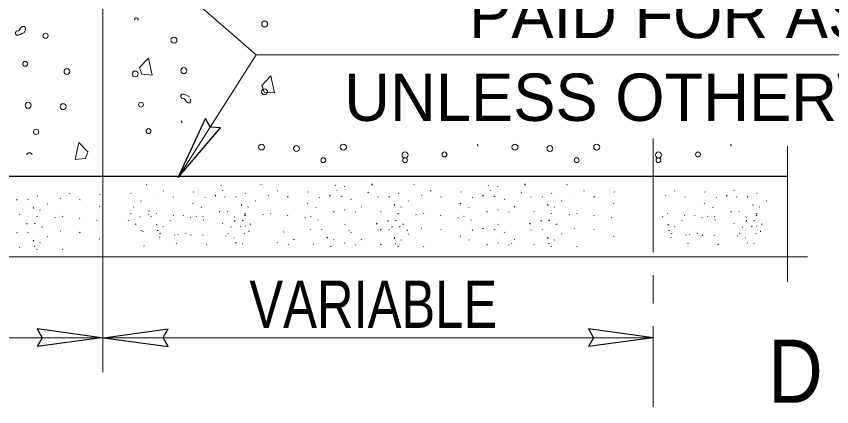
# Model space of a CAD drawing. Extents: x 85 to 536, y -19 to 324.
# Drawn here: x 282.49 to 308.32, y 152.21 to 164.57 of the extents above; entities that cross this region are included whole.
import ezdxf

# ---------------------------------------------------------------- set-up
doc = ezdxf.new("R2010")
doc.units = 0
doc.header["$LTSCALE"] = 0.6
doc.linetypes.add('LONG_DASH_SHORT_DASH', pattern=[9.9, 6, -1.2, 1.5, -1.2])
doc.layers.add('1', color=7, linetype='Continuous', lineweight=13)

msp = doc.modelspace()

# ---------------------------------------------------------------- linework, layer by layer
at = {"layer": '1'}
for p, q in [((285.237, 172.993), (285.237, 153.3062)), ((290.0937, 163.3454), (285.8775, 167.0062)), ((290.0937, 163.3454), (287.6218, 159.461)), ((306.9175, 160.4594), (306.9175, 156.1603)), ((286.6098, 159.2461), (286.623, 159.2329)), ((288.9642, 159.2265), (288.9774, 159.2133)), ((290.2334, 159.2461), (290.2466, 159.2329)), ((292.5878, 159.2265), (292.601, 159.2133)), ((292.8834, 159.1871), (292.8966, 159.1739)), ((293.7436, 159.2659), (293.77, 159.2265)), ((295.0834, 159.2461), (295.0966, 159.2329)), ((297.4378, 159.2265), (297.451, 159.2133)), ((297.7334, 159.1871), (297.7466, 159.1739)), ((298.5936, 159.2659), (298.62, 159.2265)), ((299.9334, 159.2461), (299.9466, 159.2329)), ((283.1539, 158.8822), (283.1671, 158.869)), ((284.1783, 158.961), (284.1915, 158.9478)), ((285.1371, 158.9282), (285.1503, 158.915)), ((286.1172, 158.9703), (286.1304, 158.9571)), ((286.8526, 158.8981), (286.8462, 158.8915)), ((287.1416, 159.0491), (287.1548, 159.0359)), ((287.4634, 158.8587), (287.4766, 158.8455)), ((288.1004, 159.0163), (288.1136, 159.0031)), ((288.4614, 158.8325), (288.4746, 158.8457)), ((288.787, 158.8785), (288.8132, 158.9047)), ((289.0232, 159.0557), (289.0364, 159.0689)), ((289.0904, 158.8391), (289.1036, 158.8523)), ((289.445, 158.8455), (289.4582, 158.8587)), ((289.7408, 158.9703), (289.754, 158.9571)), ((290.4762, 158.8981), (290.4698, 158.8915)), ((290.7652, 159.0491), (290.7784, 159.0359)), ((291.087, 158.8587), (291.1002, 158.8455)), ((291.724, 159.0163), (291.7372, 159.0031)), ((292.085, 158.8325), (292.0982, 158.8457)), ((292.4106, 158.8785), (292.4368, 158.9047)), ((292.6468, 159.0557), (292.66, 159.0689)), ((292.7718, 158.8719), (292.8112, 158.8521)), ((293.6318, 158.9835), (293.645, 158.9967)), ((293.9404, 158.8391), (293.9536, 158.8523)), ((294.295, 158.8455), (294.3082, 158.8587)), ((294.5908, 158.9703), (294.604, 158.9571)), ((295.3262, 158.8981), (295.3198, 158.8915)), ((295.6152, 159.0491), (295.6284, 159.0359)), ((295.937, 158.8587), (295.9502, 158.8455)), ((296.574, 159.0163), (296.5872, 159.0031)), ((296.935, 158.8325), (296.9482, 158.8457)), ((297.2606, 158.8785), (297.2868, 158.9047)), ((297.4968, 159.0557), (297.51, 159.0689)), ((297.6218, 158.8719), (297.6612, 158.8521)), ((298.4818, 158.9835), (298.495, 158.9967)), ((298.7904, 158.8391), (298.8036, 158.8523)), ((299.145, 158.8455), (299.1582, 158.8587)), ((299.4408, 158.9703), (299.454, 158.9571)), ((300.1762, 158.8981), (300.1698, 158.8915)), ((300.4652, 159.0491), (300.4784, 159.0359)), ((300.787, 158.8587), (300.8002, 158.8455)), ((301.424, 159.0163), (301.4372, 159.0031)), ((303.0512, 158.8981), (303.0448, 158.8915)), ((303.3402, 159.0491), (303.3534, 159.0359)), ((303.662, 158.8587), (303.6752, 158.8455)), ((304.299, 159.0163), (304.3122, 159.0031)), ((304.66, 158.8325), (304.6732, 158.8457)), ((304.9856, 158.8785), (305.0118, 158.9047)), ((305.2218, 159.0557), (305.235, 159.0689)), ((305.289, 158.8391), (305.3022, 158.8523)), ((305.6436, 158.8455), (305.6568, 158.8587)), ((305.9394, 158.9703), (305.9526, 158.9571)), ((282.5035, 158.751), (282.5167, 158.7642)), ((282.8581, 158.7574), (282.8713, 158.7706)), ((283.4689, 158.6262), (283.4821, 158.6394)), ((283.8893, 158.81), (283.8829, 158.8034)), ((284.5001, 158.7706), (284.5133, 158.7574)), ((285.1171, 158.5474), (285.1303, 158.5606)), ((286.4322, 158.7143), (286.4454, 158.7275)), ((288.0804, 158.6355), (288.0936, 158.6487)), ((289.6358, 158.5763), (289.616, 158.6091)), ((290.0558, 158.7143), (290.069, 158.7275)), ((291.704, 158.6355), (291.7172, 158.6487)), ((293.0932, 158.7667), (293.1064, 158.7799)), ((294.4858, 158.5763), (294.466, 158.6091)), ((294.9058, 158.7143), (294.919, 158.7275)), ((296.554, 158.6355), (296.5672, 158.6487)), ((297.9432, 158.7667), (297.9564, 158.7799)), ((299.3358, 158.5763), (299.316, 158.6091)), ((299.7558, 158.7143), (299.769, 158.7275)), ((301.404, 158.6355), (301.4172, 158.6487)), ((304.279, 158.6355), (304.2922, 158.6487)), ((305.8344, 158.5763), (305.8146, 158.6091)), ((306.2544, 158.7143), (306.2676, 158.7275)), ((282.5957, 158.3044), (282.6089, 158.2912)), ((283.0489, 158.4882), (283.0291, 158.521)), ((283.2393, 158.4356), (283.2523, 158.4488)), ((286.0974, 158.3137), (286.1304, 158.3267)), ((286.2026, 158.5237), (286.2156, 158.5369)), ((286.6779, 158.4017), (286.7107, 158.4083)), ((286.9182, 158.3137), (286.9314, 158.3269)), ((288.35, 158.5303), (288.3632, 158.5171)), ((288.9248, 158.3661), (288.9314, 158.3991)), ((289.1826, 158.3925), (289.1958, 158.3793)), ((289.721, 158.3137), (289.754, 158.3267)), ((289.8262, 158.5237), (289.8392, 158.5369)), ((290.5418, 158.3137), (290.555, 158.3269)), ((291.9736, 158.5303), (291.9868, 158.5171)), ((292.5484, 158.3661), (292.555, 158.3991)), ((292.8898, 158.4319), (292.903, 158.4451)), ((293.2378, 158.3661), (293.251, 158.3793)), ((293.4154, 158.5435), (293.4286, 158.5303)), ((294.0326, 158.3925), (294.0458, 158.3793)), ((294.571, 158.3137), (294.604, 158.3267)), ((294.6762, 158.5237), (294.6892, 158.5369)), ((295.3918, 158.3137), (295.405, 158.3269)), ((296.8236, 158.5303), (296.8368, 158.5171)), ((297.3984, 158.3661), (297.405, 158.3991)), ((297.7398, 158.4319), (297.753, 158.4451)), ((298.0878, 158.3661), (298.101, 158.3793)), ((298.2654, 158.5435), (298.2786, 158.5303)), ((298.8826, 158.3925), (298.8958, 158.3793)), ((299.421, 158.3137), (299.454, 158.3267)), ((299.5262, 158.5237), (299.5392, 158.5369)), ((300.2418, 158.3137), (300.255, 158.3269)), ((303.1168, 158.3137), (303.13, 158.3269)), ((304.5486, 158.5303), (304.5618, 158.5171)), ((305.1234, 158.3661), (305.13, 158.3991)), ((305.3812, 158.3925), (305.3944, 158.3793)), ((305.9196, 158.3137), (305.9526, 158.3267)), ((306.0248, 158.5237), (306.0378, 158.5369)), ((283.1341, 158.2256), (283.1671, 158.2386)), ((283.7121, 158.2058), (283.7253, 158.1926)), ((283.9549, 158.2256), (283.9681, 158.2388)), ((284.4935, 158.1796), (284.5067, 158.1664)), ((285.0449, 158.1008), (285.0581, 158.114)), ((286.0318, 158.0903), (286.0516, 158.1101)), ((286.4036, 158.2146), (286.4168, 158.2278)), ((286.6754, 158.2939), (286.6886, 158.2807)), ((286.7582, 158.221), (286.7714, 158.2342)), ((287.369, 158.0898), (287.3822, 158.103)), ((287.4568, 158.2677), (287.47, 158.2545)), ((287.7894, 158.2736), (287.783, 158.267)), ((288.0082, 158.1889), (288.0214, 158.2021)), ((288.1858, 158.2415), (288.199, 158.2283)), ((288.4002, 158.2342), (288.4134, 158.221)), ((288.4154, 158.1101), (288.4286, 158.1233)), ((289.3982, 158.208), (289.4114, 158.2212)), ((289.4124, 158.0773), (289.419, 158.1101)), ((289.6554, 158.0903), (289.6752, 158.1101)), ((289.7238, 158.254), (289.75, 158.2802)), ((290.299, 158.2939), (290.3122, 158.2807)), ((291.0804, 158.2677), (291.0936, 158.2545)), ((291.6318, 158.1889), (291.645, 158.2021)), ((291.8094, 158.2415), (291.8226, 158.2283)), ((292.039, 158.1101), (292.0522, 158.1233)), ((294.2624, 158.0773), (294.269, 158.1101)), ((294.5054, 158.0903), (294.5252, 158.1101)), ((295.149, 158.2939), (295.1622, 158.2807)), ((295.9304, 158.2677), (295.9436, 158.2545)), ((296.4818, 158.1889), (296.495, 158.2021)), ((296.6594, 158.2415), (296.6726, 158.2283)), ((296.889, 158.1101), (296.9022, 158.1233)), ((299.1124, 158.0773), (299.119, 158.1101)), ((299.3554, 158.0903), (299.3752, 158.1101)), ((299.999, 158.2939), (300.0122, 158.2807)), ((300.7804, 158.2677), (300.7936, 158.2545)), ((301.3318, 158.1889), (301.345, 158.2021)), ((302.9568, 158.221), (302.97, 158.2342)), ((303.5676, 158.0898), (303.5808, 158.103)), ((303.6554, 158.2677), (303.6686, 158.2545)), ((303.988, 158.2736), (303.9816, 158.267)), ((304.2068, 158.1889), (304.22, 158.2021)), ((304.3844, 158.2415), (304.3976, 158.2283)), ((304.5988, 158.2342), (304.612, 158.221)), ((304.614, 158.1101), (304.6272, 158.1233)), ((305.5968, 158.208), (305.61, 158.2212)), ((305.611, 158.0773), (305.6176, 158.1101)), ((305.854, 158.0903), (305.8738, 158.1101)), ((305.9224, 158.254), (305.9486, 158.2802)), ((282.8255, 157.9892), (282.8321, 158.022)), ((283.0685, 158.0022), (283.0883, 158.022)), ((283.2983, 157.8972), (283.3311, 157.9038)), ((286.2616, 157.9853), (286.2944, 157.9919)), ((286.4349, 157.7843), (286.4613, 157.7909)), ((286.949, 157.9518), (286.9292, 157.9846)), ((286.9554, 157.7843), (286.9818, 157.7909)), ((287.1394, 157.8992), (287.1524, 157.9124)), ((289.0172, 158.011), (289.0304, 158.0242)), ((289.2868, 157.9058), (289.3, 157.8926)), ((289.5832, 157.9197), (289.5964, 157.9065)), ((289.7408, 157.9393), (289.7474, 157.9261)), ((289.8852, 157.9853), (289.918, 157.9919)), ((291.8011, 157.8059), (291.8143, 157.8191)), ((292.1557, 157.8123), (292.1689, 157.8255)), ((292.8966, 157.9853), (292.9098, 157.9721)), ((293.0224, 157.791), (293.0356, 157.7778)), ((293.9276, 157.9919), (293.9012, 158.0247)), ((293.9404, 157.7982), (293.9536, 157.8114)), ((294.0534, 157.7976), (294.027, 157.8304)), ((294.295, 157.8046), (294.3082, 157.8178)), ((294.3882, 157.883), (294.3948, 157.9158)), ((294.6312, 157.896), (294.651, 157.9158)), ((294.7352, 157.9853), (294.768, 157.9919)), ((294.861, 157.791), (294.8938, 157.7976)), ((295.3262, 157.8572), (295.3198, 157.8506)), ((295.937, 157.8178), (295.9502, 157.8046)), ((296.935, 157.7916), (296.9482, 157.8048)), ((297.2606, 157.8376), (297.2868, 157.8638)), ((297.6218, 157.831), (297.6612, 157.8112)), ((297.7466, 157.9853), (297.7598, 157.9721)), ((298.7776, 157.9919), (298.7512, 158.0247)), ((298.7904, 157.7982), (298.8036, 157.8114)), ((299.145, 157.8046), (299.1582, 157.8178)), ((299.5852, 157.9853), (299.618, 157.9919)), ((300.1762, 157.8572), (300.1698, 157.8506)), ((300.787, 157.8178), (300.8002, 157.8046)), ((303.1476, 157.9518), (303.1278, 157.9846)), ((303.154, 157.7843), (303.1804, 157.7909)), ((303.338, 157.8992), (303.351, 157.9124)), ((305.2158, 158.011), (305.229, 158.0242)), ((305.4854, 157.9058), (305.4986, 157.8926)), ((305.7818, 157.9197), (305.795, 157.9065)), ((305.9394, 157.9393), (305.946, 157.9261)), ((306.0838, 157.9853), (306.1166, 157.9919)), ((282.5035, 157.7101), (282.5167, 157.7233)), ((282.8581, 157.7165), (282.8713, 157.7297)), ((283.4689, 157.5853), (283.4821, 157.5985)), ((283.8893, 157.7691), (283.8829, 157.7625)), ((284.5001, 157.7297), (284.5133, 157.7165)), ((285.1171, 157.5065), (285.1303, 157.5197)), ((286.4958, 157.768), (286.509, 157.7548)), ((287.0261, 157.5807), (287.0393, 157.5675)), ((287.0342, 157.6892), (287.0672, 157.7022)), ((287.4989, 157.6465), (287.5121, 157.6333)), ((287.6122, 157.6694), (287.6254, 157.6562)), ((287.855, 157.6892), (287.8682, 157.7024)), ((288.0194, 157.6465), (288.0326, 157.6333)), ((288.3936, 157.6432), (288.4068, 157.63)), ((289.1226, 157.617), (289.1358, 157.6038)), ((289.1965, 157.6793), (289.2097, 157.6925)), ((289.3805, 157.5611), (289.3937, 157.5479)), ((289.717, 157.6793), (289.7302, 157.6925)), ((289.8616, 157.7416), (289.8682, 157.7746)), ((290.9539, 157.7335), (290.9671, 157.7467)), ((292.3465, 157.5431), (292.3267, 157.5759)), ((293.0932, 157.7258), (293.1064, 157.739)), ((294.4858, 157.5354), (294.466, 157.5682)), ((294.9058, 157.6734), (294.919, 157.6866)), ((296.554, 157.5946), (296.5672, 157.6078)), ((297.9432, 157.7258), (297.9564, 157.739)), ((299.3358, 157.5354), (299.316, 157.5682)), ((299.7558, 157.6734), (299.769, 157.6866)), ((301.404, 157.5946), (301.4172, 157.6078)), ((303.2247, 157.5807), (303.2379, 157.5675)), ((303.2328, 157.6892), (303.2658, 157.7022)), ((303.6975, 157.6465), (303.7107, 157.6333)), ((303.8108, 157.6694), (303.824, 157.6562)), ((304.0536, 157.6892), (304.0668, 157.7024)), ((304.218, 157.6465), (304.2312, 157.6333)), ((304.5922, 157.6432), (304.6054, 157.63)), ((305.3212, 157.617), (305.3344, 157.6038)), ((305.3951, 157.6793), (305.4083, 157.6925)), ((305.5791, 157.5611), (305.5923, 157.5479)), ((305.9156, 157.6793), (305.9288, 157.6925)), ((306.0602, 157.7416), (306.0668, 157.7746)), ((282.5957, 157.2635), (282.6089, 157.2503)), ((283.0489, 157.4473), (283.0291, 157.4801)), ((283.0553, 157.2798), (283.0817, 157.2864)), ((283.2393, 157.3947), (283.2523, 157.4079)), ((286.5335, 157.3049), (286.5467, 157.2917)), ((287.5579, 157.3837), (287.5711, 157.3705)), ((288.5167, 157.3509), (288.5299, 157.3377)), ((289.4395, 157.3903), (289.4527, 157.4035)), ((289.6422, 157.3679), (289.6686, 157.3745)), ((290.7505, 157.3987), (290.7637, 157.4119)), ((291.0985, 157.3329), (291.1117, 157.3461)), ((291.2761, 157.5103), (291.2893, 157.4971)), ((291.8933, 157.3593), (291.9065, 157.3461)), ((292.4317, 157.2805), (292.4647, 157.2935)), ((292.5369, 157.4905), (292.5499, 157.5037)), ((292.8898, 157.391), (292.903, 157.4042)), ((293.2378, 157.3252), (293.251, 157.3384)), ((293.33, 157.3745), (293.3364, 157.3745)), ((293.4154, 157.5026), (293.4286, 157.4894)), ((294.0326, 157.3516), (294.0458, 157.3384)), ((294.4922, 157.3679), (294.5186, 157.3745)), ((294.571, 157.2728), (294.604, 157.2858)), ((294.6762, 157.4828), (294.6892, 157.496)), ((295.3918, 157.2728), (295.405, 157.286)), ((296.8236, 157.4894), (296.8368, 157.4762)), ((297.3984, 157.3252), (297.405, 157.3582)), ((297.7398, 157.391), (297.753, 157.4042)), ((298.0878, 157.3252), (298.101, 157.3384)), ((298.18, 157.3745), (298.1864, 157.3745)), ((298.2654, 157.5026), (298.2786, 157.4894)), ((298.8826, 157.3516), (298.8958, 157.3384)), ((299.3422, 157.3679), (299.3686, 157.3745)), ((299.421, 157.2728), (299.454, 157.2858)), ((299.5262, 157.4828), (299.5392, 157.496)), ((300.2418, 157.2728), (300.255, 157.286)), ((303.7565, 157.3837), (303.7697, 157.3705)), ((304.7153, 157.3509), (304.7285, 157.3377)), ((305.6381, 157.3903), (305.6513, 157.4035)), ((305.8408, 157.3679), (305.8672, 157.3745)), ((283.1341, 157.1847), (283.1671, 157.1977)), ((283.9549, 157.1847), (283.9681, 157.1979)), ((263.7869, 156.959), (307.5485, 156.959)), ((270.261, 154.393), (285.1976, 154.393)), ((302.661, 154.393), (285.2572, 154.393))]:
    msp.add_line(p, q, dxfattribs=at)
at = {"layer": '1', "lineweight": 25}
for p, q in [((287.6218, 159.4627), (288.482, 161.3375)), ((287.6218, 159.4627), (288.9558, 161.036)), ((306.9175, 159.493), (270.3093, 159.493)), ((287.6224, 159.4618), (287.6498, 159.5048)), ((285.1962, 154.3921), (283.1526, 154.6729)), ((285.2586, 154.3939), (287.3022, 154.6747)), ((302.6596, 154.3921), (300.616, 154.6729)), ((285.1962, 154.3921), (283.1526, 154.1113)), ((285.1966, 154.3931), (285.1456, 154.3931)), ((285.2582, 154.3929), (285.3092, 154.3929)), ((285.2586, 154.3939), (287.3022, 154.1131)), ((302.6596, 154.3921), (300.616, 154.1113)), ((302.66, 154.3931), (302.609, 154.3931))]:
    msp.add_line(p, q, dxfattribs=at)
at = {"layer": '1', "linetype": 'LONG_DASH_SHORT_DASH'}
msp.add_line((302.661, 160.6972), (302.661, 152.2101), dxfattribs=at)
at = {"layer": '1'}
for points in [[(290.0937, 163.3454), (336.6713, 163.3454), (339.319, 166.979)], [(282.7593, 164.0626), (282.6845, 164.0252), (282.6221, 163.9878), (282.5597, 163.9752), (282.4973, 163.9752), (282.4599, 164.0376), (282.4973, 164.1), (282.5597, 164.1126), (282.6095, 164.1624), (282.6471, 164.2124), (282.6969, 164.2498), (282.7593, 164.2498), (282.7843, 164.1874), (282.7719, 164.125)], [(282.7729, 164.1226), (282.7579, 164.064), (282.7561, 164.0624)], [(286.381, 162.9329), (286.6806, 163.2447), (286.7928, 162.7081), (286.4684, 162.7331), (286.406, 162.9203)], [(290.2552, 162.3685), (290.5548, 162.6803), (290.667, 162.1437), (290.3426, 162.1687), (290.2802, 162.3559)], [(287.9976, 162.0111), (287.9228, 162.0485), (287.8604, 162.0859), (287.798, 162.0985), (287.7356, 162.0985), (287.6982, 162.0361), (287.7356, 161.9737), (287.798, 161.9611), (287.8478, 161.9113), (287.8854, 161.8613), (287.9352, 161.8239), (287.9976, 161.8239), (288.0226, 161.8863), (288.0102, 161.9487)], [(287.736, 161.1945), (287.721, 161.2531), (287.7192, 161.2547)], [(284.7709, 160.2634), (284.4713, 160.5752), (284.3591, 160.0386), (284.6835, 160.0636), (284.7459, 160.2508)], [(297.112, 160.4557), (297.097, 160.5143), (297.0952, 160.5159)], [(305.138, 160.4557), (305.123, 160.5143), (305.1212, 160.5159)]]:
    msp.add_lwpolyline(points, dxfattribs=at)
at = {"layer": '1', "lineweight": 25}
for points in [[(288.9558, 161.036), (288.6316, 161.055), (288.482, 161.3375)], [(283.1526, 154.6729), (283.3107, 154.3892), (283.1526, 154.1113)], [(287.3022, 154.1131), (287.1441, 154.3968), (287.3022, 154.6747)], [(300.616, 154.6729), (300.7741, 154.3892), (300.616, 154.1113)]]:
    msp.add_lwpolyline(points, dxfattribs=at)
at = {"layer": '1'}
for centre, radius in [((290.3599, 164.3237), 0.0924), ((283.4197, 163.9526), 0.0826), ((287.4848, 163.8125), 0.0957), ((282.7769, 163.0618), 0.0771), ((287.7998, 162.8501), 0.0957), ((284.0975, 162.8208), 0.0924), ((286.2568, 162.7429), 0.0924), ((290.3522, 162.1785), 0.0924), ((282.8695, 161.7512), 0.0957), ((283.9765, 161.707), 0.0924), ((286.4438, 161.7723), 0.0771), ((283.1227, 160.9104), 0.0826), ((286.6804, 160.9341), 0.0771), ((290.2596, 160.4251), 0.0957), ((291.3666, 160.3809), 0.0924), ((292.8508, 160.4251), 0.0957), ((298.2856, 160.4251), 0.0957), ((299.3926, 160.3809), 0.0924), ((300.8768, 160.4251), 0.0957), ((294.8054, 160.1785), 0.0957), ((296.0564, 160.1953), 0.0771), ((302.8314, 160.1785), 0.0957), ((304.0824, 160.1953), 0.0771), ((292.2152, 160.0147), 0.0771), ((294.8064, 160.0147), 0.0771), ((300.2412, 160.0147), 0.0771), ((302.8324, 160.0147), 0.0771)]:
    msp.add_circle(centre, radius, dxfattribs=at)
for centre, radius, start, end in [((286.299, 164.4643), 0.06, 337.44276, 202.55724), ((282.9039, 160.1508), 0.0957, 17.17584, 161.28528)]:
    msp.add_arc(centre, radius, start, end, dxfattribs=at)

# ---------------------------------------------------------------- texts
for s, p in [('PAID FOR AS CURB AND GUTTER', (296.8317, 163.8777)), ('UNLESS OTHERWISE SHOWN ON PLANS.', (292.8805, 161.256))]:
    msp.add_text(s, height=1.5, dxfattribs=at).set_placement(p)
for s, height, width, p in [('VARIABLE', 1.5, 0.8, (289.8748, 154.7043)), ('D', 2, 0.9, (306.299, 152.3338))]:
    msp.add_text(s, height=height, dxfattribs=dict(at, width=width)).set_placement(p)

doc.saveas('drawing.dxf')
